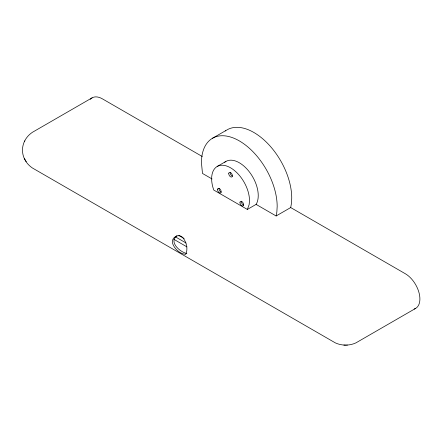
<?xml version="1.0" encoding="UTF-8"?>
<svg xmlns="http://www.w3.org/2000/svg" width="442" height="442" viewBox="0 0 442 442"><rect width="100%" height="100%" fill="white"/><g stroke="black" fill="none" stroke-linecap="round" stroke-linejoin="round"><path stroke-width="0.66" d="M247.354 209.447L249.139 204.652L249.503 200.596A26.774 15.459 60 0 0 247.266 188.999L246.31 186.607A26.774 15.459 60 0 0 214.829 168.43L213.873 169.717A26.774 15.459 60 0 0 211.635 178.734L211.729 180.927A26.774 15.459 60 0 0 213.077 187.933L213.784 190.06L247.354 209.447L256.095 204.397L276.134 215.967L276.852 212L277.173 206.48A53.548 30.918 60 0 0 239.31 140.893A53.548 30.918 60 0 0 201.442 162.755L202.486 173.446L212.094 178.993M276.134 215.967L290.698 207.558L291.416 203.591L291.737 198.071A53.548 30.918 60 0 0 267.211 142.987A53.548 30.918 60 0 0 225.403 130.942M92.107 97.831L32.399 132.307C19.155 141.258 19.221 159.059 32.399 167.982L335.329 342.876C341.754 345.859 349.489 345.859 355.921 342.876L415.635 308.4M256.095 204.397L256.802 203.082A26.774 15.459 60 0 0 258.15 197.64L258.244 195.552A26.774 15.459 60 0 0 256.006 183.955L255.051 181.563A26.774 15.459 60 0 0 224.674 162.297M24.47 141.65L24.879 140.887M176.888 235.708C168.463 242.034 180.121 252.205 186.828 253.487M212.536 138.241L225.641 130.677M217.182 166.474L225.923 161.429M346.489 345.097L347.379 345.069M343.87 345.069L345.622 345.13M181.546 236.464C177.281 233.851 171.297 238.105 172.468 242.951C174.032 248.614 179.922 253.923 185.695 254.371C188.425 248.863 186.264 240.63 181.717 236.603M202.254 156.501L102.406 98.853A20.597 11.89 60 0 0 91.461 98.262M290.698 207.558L405.336 273.747A20.597 11.89 60 0 1 419.127 293.123A20.597 11.89 60 0 1 414.204 309.024M178.817 235.459L184.181 238.558M175.308 236.796L186.043 242.995M173.85 239.321L186.972 246.896M26.227 161.678L24.47 158.639M90.301 99.334A20.597 11.89 60 0 1 90.853 98.759M221.276 192.126A2.575 1.486 60 0 1 219.044 188.264M232.498 176.165A2.575 1.486 60 0 1 230.265 172.303M243.719 205.088A2.575 1.486 60 0 1 241.492 201.226M239.973 202.574A2.575 1.486 60 0 0 242.702 205.972A2.575 1.486 60 0 0 242.702 202.331A2.575 1.486 60 0 0 239.973 202.574M217.525 189.612A2.575 1.486 60 0 0 220.26 193.01A2.575 1.486 60 0 0 220.26 189.369A2.575 1.486 60 0 0 217.525 189.612M228.752 173.651A2.575 1.486 60 0 0 231.481 177.049A2.575 1.486 60 0 0 231.481 173.408A2.575 1.486 60 0 0 228.752 173.651"/></g></svg>
